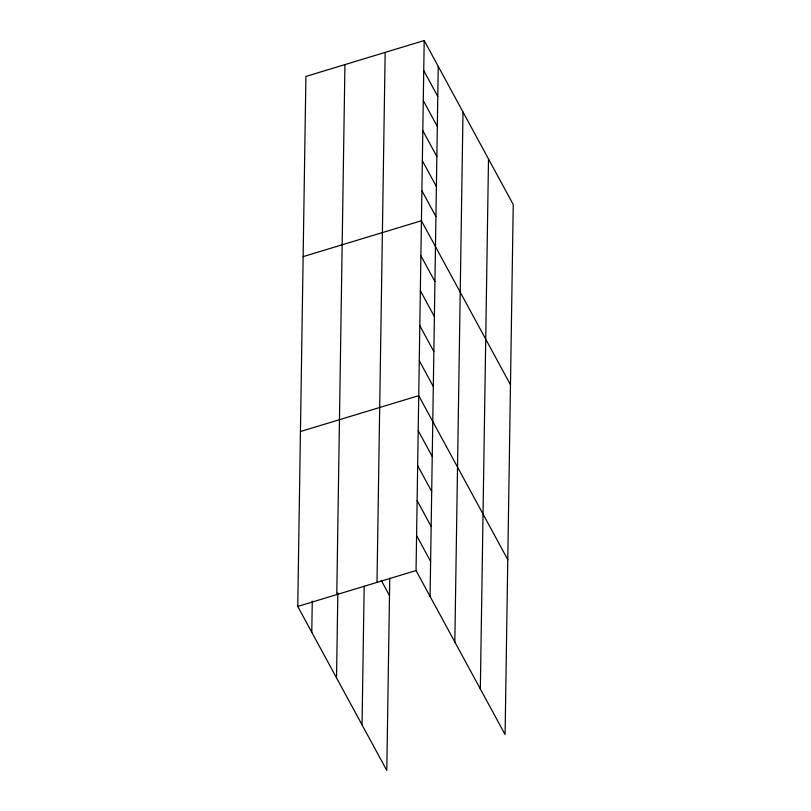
<?xml version="1.0" encoding="UTF-8"?>
<svg xmlns="http://www.w3.org/2000/svg" width="811" height="811" viewBox="0 0 811 811"><rect width="100%" height="100%" fill="white"/><g stroke="black" fill="none" stroke-linecap="round" stroke-linejoin="round"><path stroke-width="1.22" d="M389.756 578.061L386.796 770.45L297.749 606.435L305.909 76.427L424.204 40.55L513.251 204.565L505.091 734.573L416.043 570.559L424.204 40.55M311.779 632.286L312.265 601.052M336.778 594.595L344.939 64.586M336.535 677.884L337.842 592.932M362.041 724.852L364.18 586.181M377.003 582.399L385.164 52.391M430.083 596.42L438.244 66.401M454.829 642.008L463 111.999M480.335 688.985L488.506 158.976M303.132 256.631L421.426 220.754L510.484 384.769M300.435 431.533L418.729 395.656L507.787 559.671M297.749 606.435L416.043 570.559M423.737 70.587L437.778 96.438M423.281 100.615L437.311 126.475M422.815 130.652L436.855 156.503M422.349 160.69L436.389 186.54M421.892 190.717L435.933 216.578M420.889 255.739L434.929 281.589M420.351 290.713L434.392 316.574M419.814 325.698L433.844 351.548M419.277 360.672L433.307 386.533M418.192 430.641L432.233 456.492M417.655 465.615L431.695 491.476M417.118 500.6L431.158 526.451M416.58 535.574L430.621 561.435M381.241 580.352L389.493 595.548"/></g></svg>
